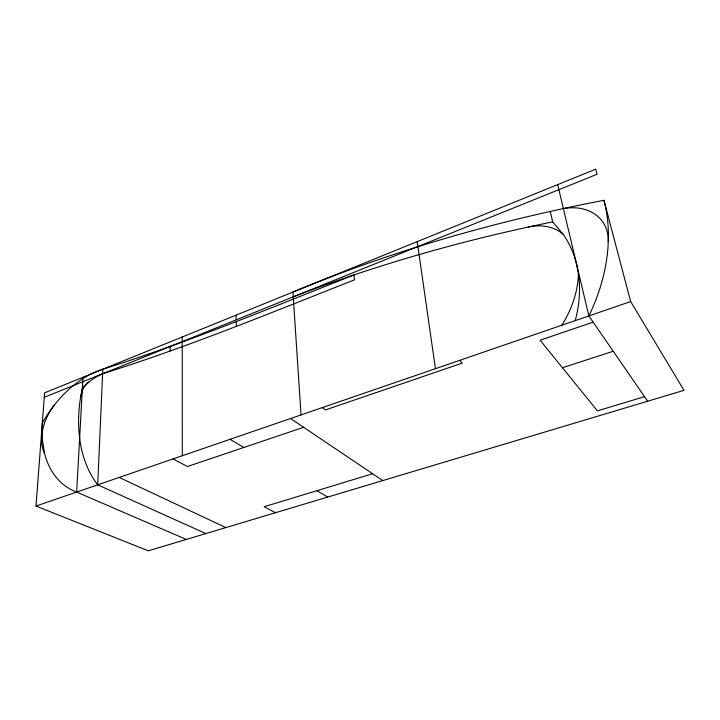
<?xml version="1.0" encoding="UTF-8"?>
<svg xmlns="http://www.w3.org/2000/svg" width="720" height="720" viewBox="0 0 720 720"><rect width="100%" height="100%" fill="white"/><g stroke="black" fill="none" stroke-linecap="round" stroke-linejoin="round"><path stroke-width="1.08" d="M170.172 350.982L170.199 346.338M97.695 484.839L102.807 369.216C188.154 342.27 270.837 307.872 353.97 274.941L354.474 279.837C271.116 312.669 188.181 346.941 102.609 373.752A61.794 40.482 -59.9 0 0 82.413 387.693L80.667 396.81A150.552 104.319 -56.1 0 0 79.02 432.387L79.983 440.847A150.552 104.319 -56.1 0 0 97.695 484.839L205.857 533.583M186.282 539.451L76.662 492.075L82.989 377.262M301.041 414.918L292.923 292.059C392.913 250.38 497.637 220.698 603.945 200.304L630.666 301.563L684 390.339L148.293 550.827L36 506.052L44.613 392.841L595.728 169.173L597.078 174.276L44.271 397.287M80.667 396.81L82.593 390.015A15.129 9.693 -58.7 0 1 88.875 382.023M293.238 296.847C377.325 264.375 464.382 239.922 552.663 221.886L563.175 234.252A135.864 107.1 -42.4 0 1 576.765 264.96L578.421 273.654A135.864 107.1 -42.4 0 1 575.253 320.616M102.807 369.216C90.333 373.095 79.128 380.268 69.408 388.899A92.547 60.741 -61 0 0 42.291 423.297L42.246 438.885L44.559 453.402A108.171 71.262 -58.3 0 0 76.662 492.075M36 506.052L630.666 301.563M593.145 322.146L540.126 340.2L597.411 410.877L644.535 396.648M303.642 427.302L187.443 466.497L173.034 458.937M562.455 367.749L613.215 351.243M372.636 473.742L264.141 506.754L275.499 512.721M119.232 477.432L225.837 527.598M230.049 439.326L243.837 447.471M316.953 490.689L327.753 497.07M290.583 418.509L382.788 480.582M322.272 407.61L325.476 409.932L462.303 363.105L459.594 360.396M557.685 184.608L588.87 315.936L647.694 401.22M550.278 211.455L552.663 221.886M417.195 241.623L435.447 368.694M236.025 315.153L236.178 319.869M236.232 321.759L236.385 326.511M182.223 336.987L182.304 455.742M603.945 200.304A191.088 145.26 -42.7 0 1 608.409 236.556L608.067 246.186A191.088 145.26 -42.7 0 1 588.87 315.936M563.382 208.602A49.176 38.223 -33.2 0 1 608.238 241.362M578.421 273.654A103.518 81.207 -39.7 0 1 561.807 325.242M528.147 227.061A48.663 38.061 -35.8 0 1 563.175 234.252M44.559 453.402A41.139 26.226 -60.1 0 1 41.904 434.385L42.633 430.02A41.139 26.226 -60.1 0 1 54.648 404.685"/></g></svg>
